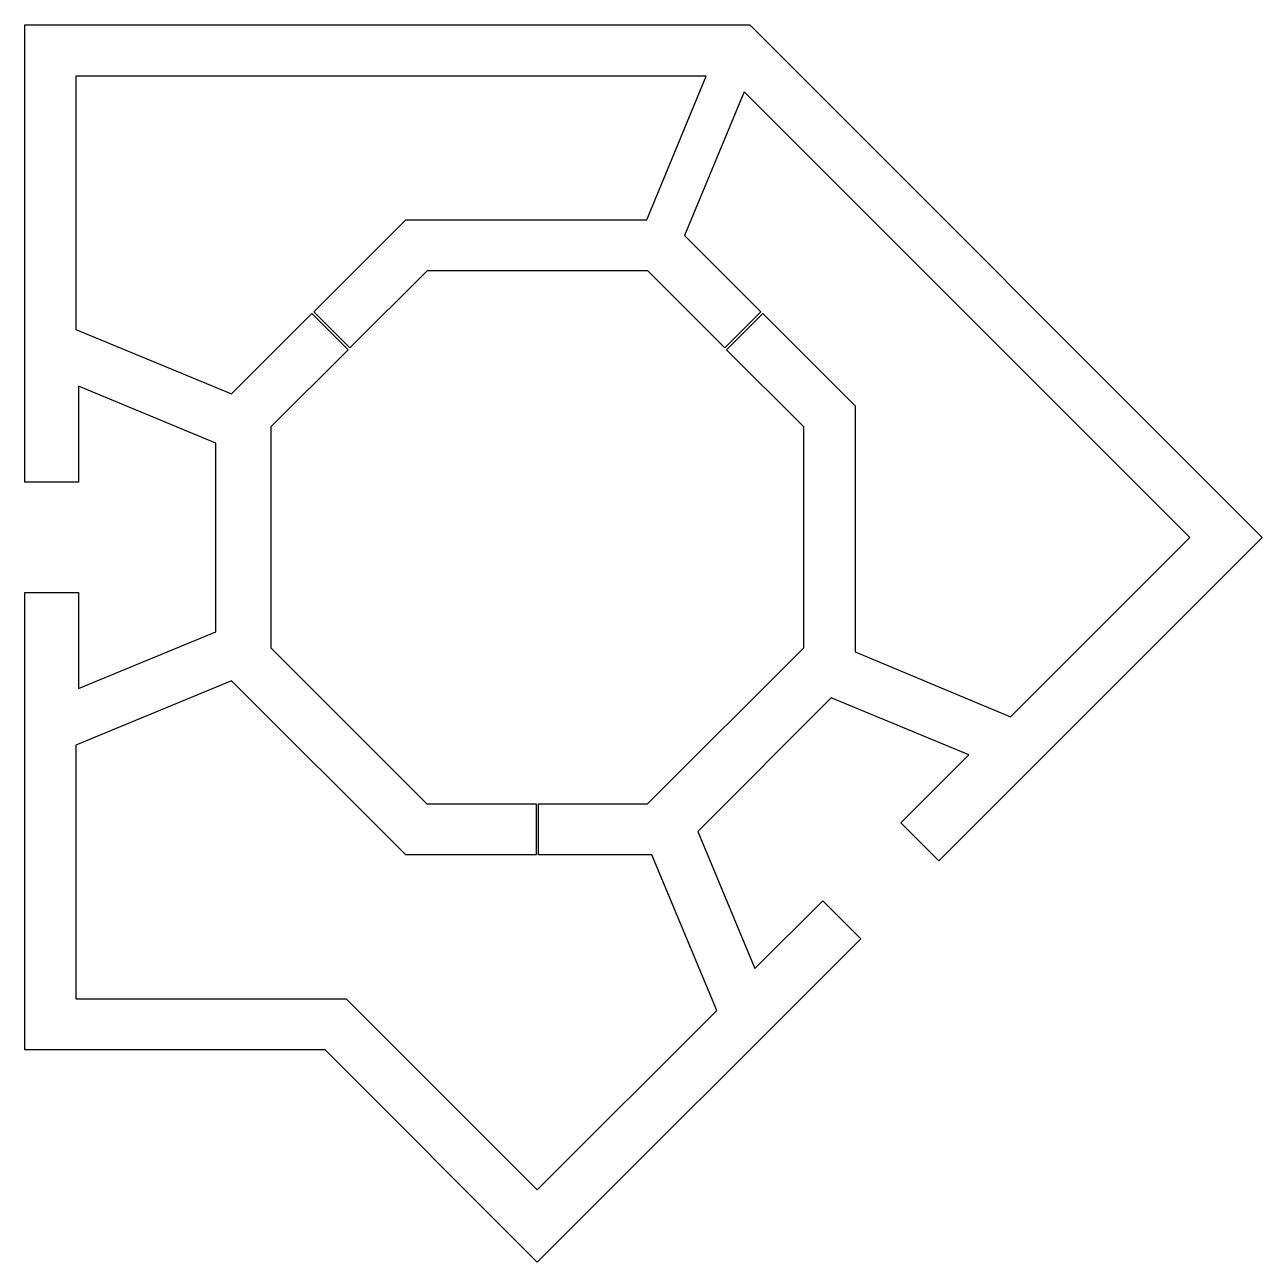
# Model space of a CAD drawing. Header units: millimetres. Extents: x -19 to 29.3, y -28.8 to 19.4.
import ezdxf

# ---------------------------------------------------------------- set-up
doc = ezdxf.new("R2010")
doc.units = ezdxf.units.MM
doc.header["$LTSCALE"] = 0.0125
doc.layers.add('Profil', color=7, linetype='Continuous')

msp = doc.modelspace()

# ---------------------------------------------------------------- linework, layer by layer
at = {"layer": 'Profil'}
for points in [[(-19, -2.708), (-16.9, -2.708), (-16.9, -6.458), (-11.539, -4.248), (-11.541, 3.123), (-16.9, 5.342), (-16.9, 1.592), (-19, 1.592), (-19, 19.442), (9.285, 19.442), (29.285, -0.558), (16.663, -13.18), (15.178, -11.695), (17.83, -9.043), (12.471, -6.823), (7.257, -12.034), (9.486, -17.387), (12.137, -14.735), (13.622, -16.22), (1, -28.842), (-7.284, -20.558), (-19, -20.558)], [(8.386, 6.761), (9.798, 8.173), (13.395, 4.576), (13.395, -5.031), (19.459, -7.555), (26.456, -0.558), (9.069, 16.83), (6.747, 11.224), (9.727, 8.244), (8.315, 6.832), (5.306, 9.837), (-3.3, 9.842), (-6.314, 6.832), (-7.726, 8.244), (-4.134, 11.837), (5.268, 11.837), (7.59, 17.442), (-17, 17.442), (-17, 7.547), (-10.927, 5.044), (-7.797, 8.173), (-6.385, 6.761), (-9.4, 3.75), (-9.392, -4.866), (-3.305, -10.952), (0.949, -10.952), (0.949, -12.952), (-4.134, -12.952), (-10.927, -6.159), (-17, -8.662), (-17, -18.558), (-6.455, -18.558), (1, -26.014), (7.998, -19.016), (5.473, -12.952), (1.049, -12.952), (1.049, -10.952), (5.303, -10.952), (11.4, -4.866), (11.395, 3.756), (8.386, 6.761)]]:
    msp.add_lwpolyline(points, close=True, dxfattribs=at)

doc.saveas('drawing.dxf')
